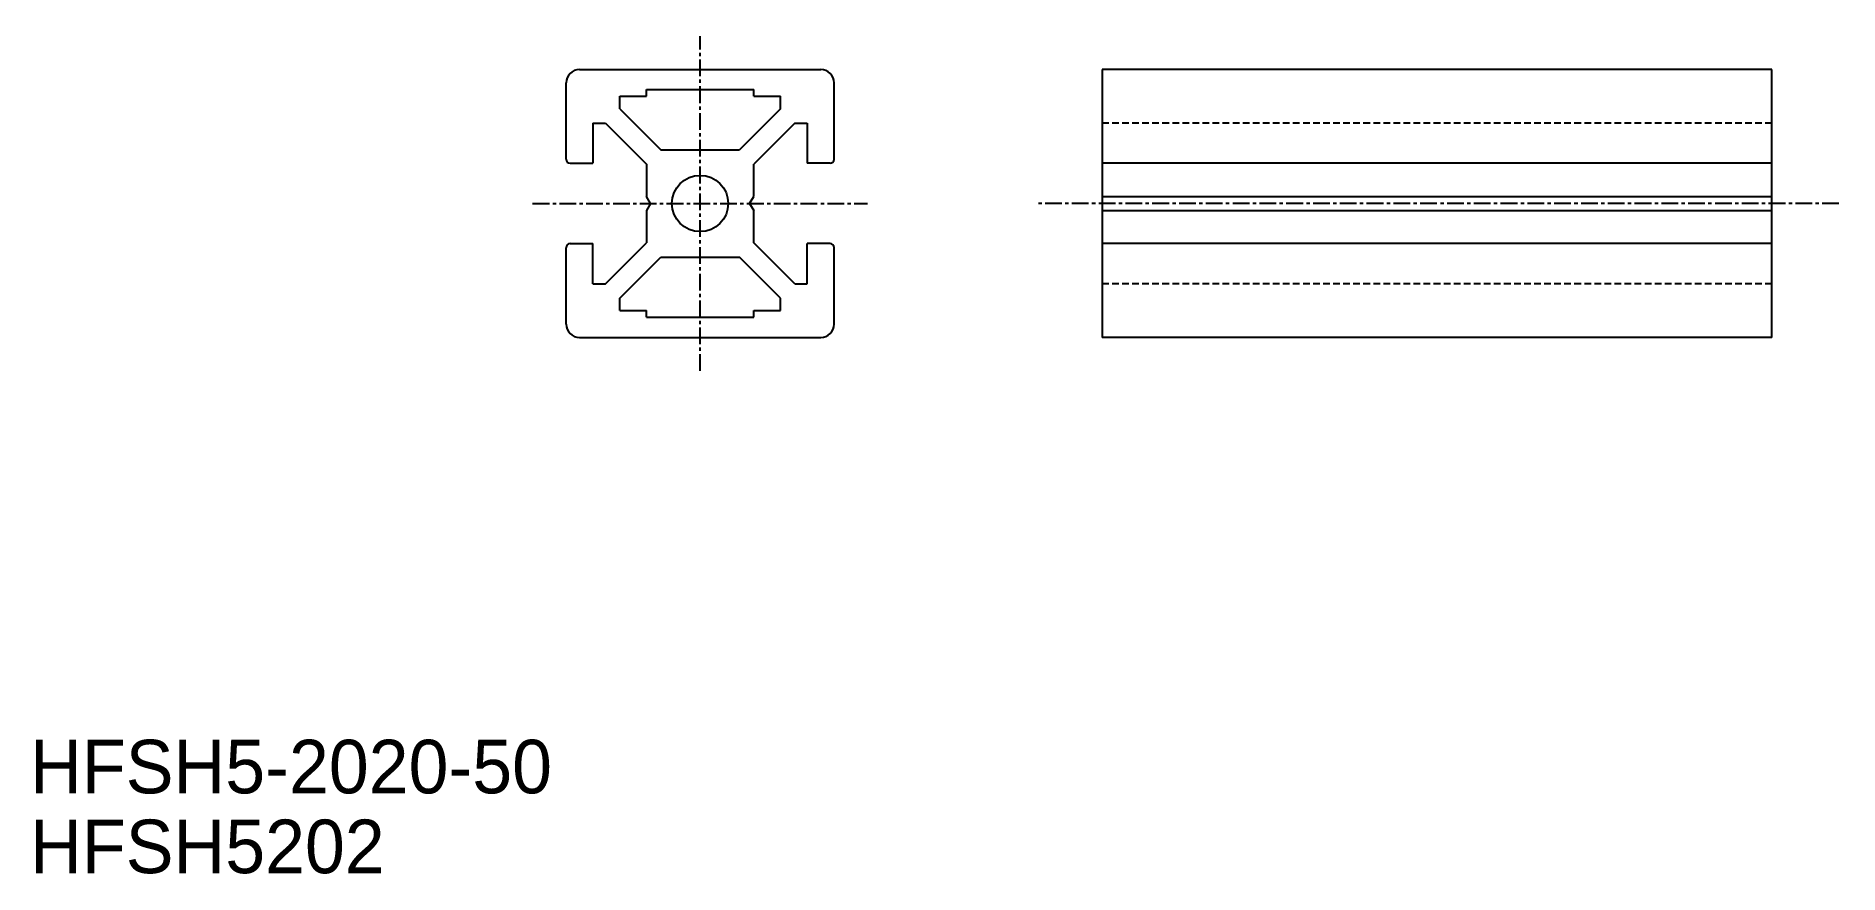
# Model space of a CAD drawing. Extents: x 0 to 135, y 0 to 62.
import ezdxf

# ---------------------------------------------------------------- set-up
doc = ezdxf.new("R2010")
doc.units = 0
doc.linetypes.add('CENTER', pattern=[2, 1.25, -0.25, 0.25, -0.25])
doc.linetypes.add('DASHED', pattern=[0.75, 0.5, -0.25])
doc.layers.get('0').update_dxf_attribs({"linetype": 'CONTINUOUS'})
doc.layers.add('CENTER', color=1, linetype='CENTER')

msp = doc.modelspace()

# ---------------------------------------------------------------- linework, layer by layer
at = {"color": 7, "linetype": 'CONTINUOUS'}
for p, q in [((41, 60), (59, 60)), ((80, 60), (80, 40)), ((130, 60), (80, 60)), ((130, 40), (130, 60)), ((40, 53.3), (40, 59)), ((44, 58), (46, 58)), ((44, 57.06), (44, 58)), ((46, 58), (46, 58.5)), ((46, 58.5), (54, 58.5)), ((54, 58), (54, 58.5)), ((54, 58), (56, 58)), ((56, 57.06), (56, 58)), ((60, 53.3), (60, 59)), ((44, 57.06), (47.06, 54)), ((56, 57.06), (52.94, 54)), ((42, 56), (42, 53)), ((42, 56), (42.94, 56)), ((42.94, 56), (46, 52.94)), ((57.06, 56), (54, 52.94)), ((57.06, 56), (58, 56)), ((58, 56), (58, 53)), ((47.06, 54), (52.94, 54)), ((40.3, 53), (42, 53)), ((46, 52.94), (46, 50.52)), ((54, 50.52), (54, 52.94)), ((59.7, 53), (58, 53)), ((130, 53), (80, 53)), ((46.3, 50), (46, 50.52)), ((46.3, 50), (46, 49.48)), ((53.7, 50), (54, 50.52)), ((53.7, 50), (54, 49.48)), ((80, 50.52), (130, 50.52)), ((46, 49.48), (46, 47.06)), ((54, 47.06), (54, 49.48)), ((80, 49.48), (130, 49.48)), ((40, 41), (40, 46.7)), ((40.3, 47), (42, 47)), ((42, 44), (42, 47)), ((42.94, 44), (46, 47.06)), ((44, 42.94), (47.06, 46)), ((47.06, 46), (52.94, 46)), ((56, 42.94), (52.94, 46)), ((57.06, 44), (54, 47.06)), ((58, 44), (58, 47)), ((59.7, 47), (58, 47)), ((60, 41), (60, 46.7)), ((130, 47), (80, 47)), ((42, 44), (42.94, 44)), ((57.06, 44), (58, 44)), ((60, 43.85), (60, 43.85)), ((44, 42), (44, 42.94)), ((44, 42), (46, 42)), ((46, 41.5), (46, 42)), ((54, 41.5), (54, 42)), ((54, 42), (56, 42)), ((56, 42), (56, 42.94)), ((60, 42.43), (60, 42.43)), ((46, 41.5), (54, 41.5)), ((41, 40), (59, 40)), ((130, 40), (80, 40))]:
    msp.add_line(p, q, dxfattribs=at)
at = {"color": 3, "linetype": 'DASHED'}
for p, q in [((130, 56), (80, 56)), ((130, 44), (80, 44))]:
    msp.add_line(p, q, dxfattribs=at)
at = {"color": 7, "linetype": 'CONTINUOUS'}
msp.add_circle((50, 50), 2.1, dxfattribs=at)
for centre, radius, start, end in [((41, 59), 1, 90, 180), ((59, 59), 1, 0, 90), ((40.3, 53.3), 0.3, 180, 270), ((59.7, 53.3), 0.3, 270, 0), ((40.3, 46.7), 0.3, 90, 180), ((59.7, 46.7), 0.3, 0, 90), ((41, 41), 1, 180, 270), ((59, 41), 1, 270, 0)]:
    msp.add_arc(centre, radius, start, end, dxfattribs=at)
at = {"layer": 'CENTER', "color": 1, "linetype": 'CENTER'}
for p, q in [((50, 37.5), (50, 62.5)), ((37.5, 50), (62.5, 50)), ((135, 50), (75, 50))]:
    msp.add_line(p, q, dxfattribs=at)

# ---------------------------------------------------------------- texts
at = {"color": 7, "linetype": 'CONTINUOUS'}
for s, p in [('HFSH5-2020-50', (0, 5.96)), ('HFSH5202', (0, 0))]:
    msp.add_text(s, height=4, dxfattribs=at).set_placement(p)

doc.saveas('drawing.dxf')
